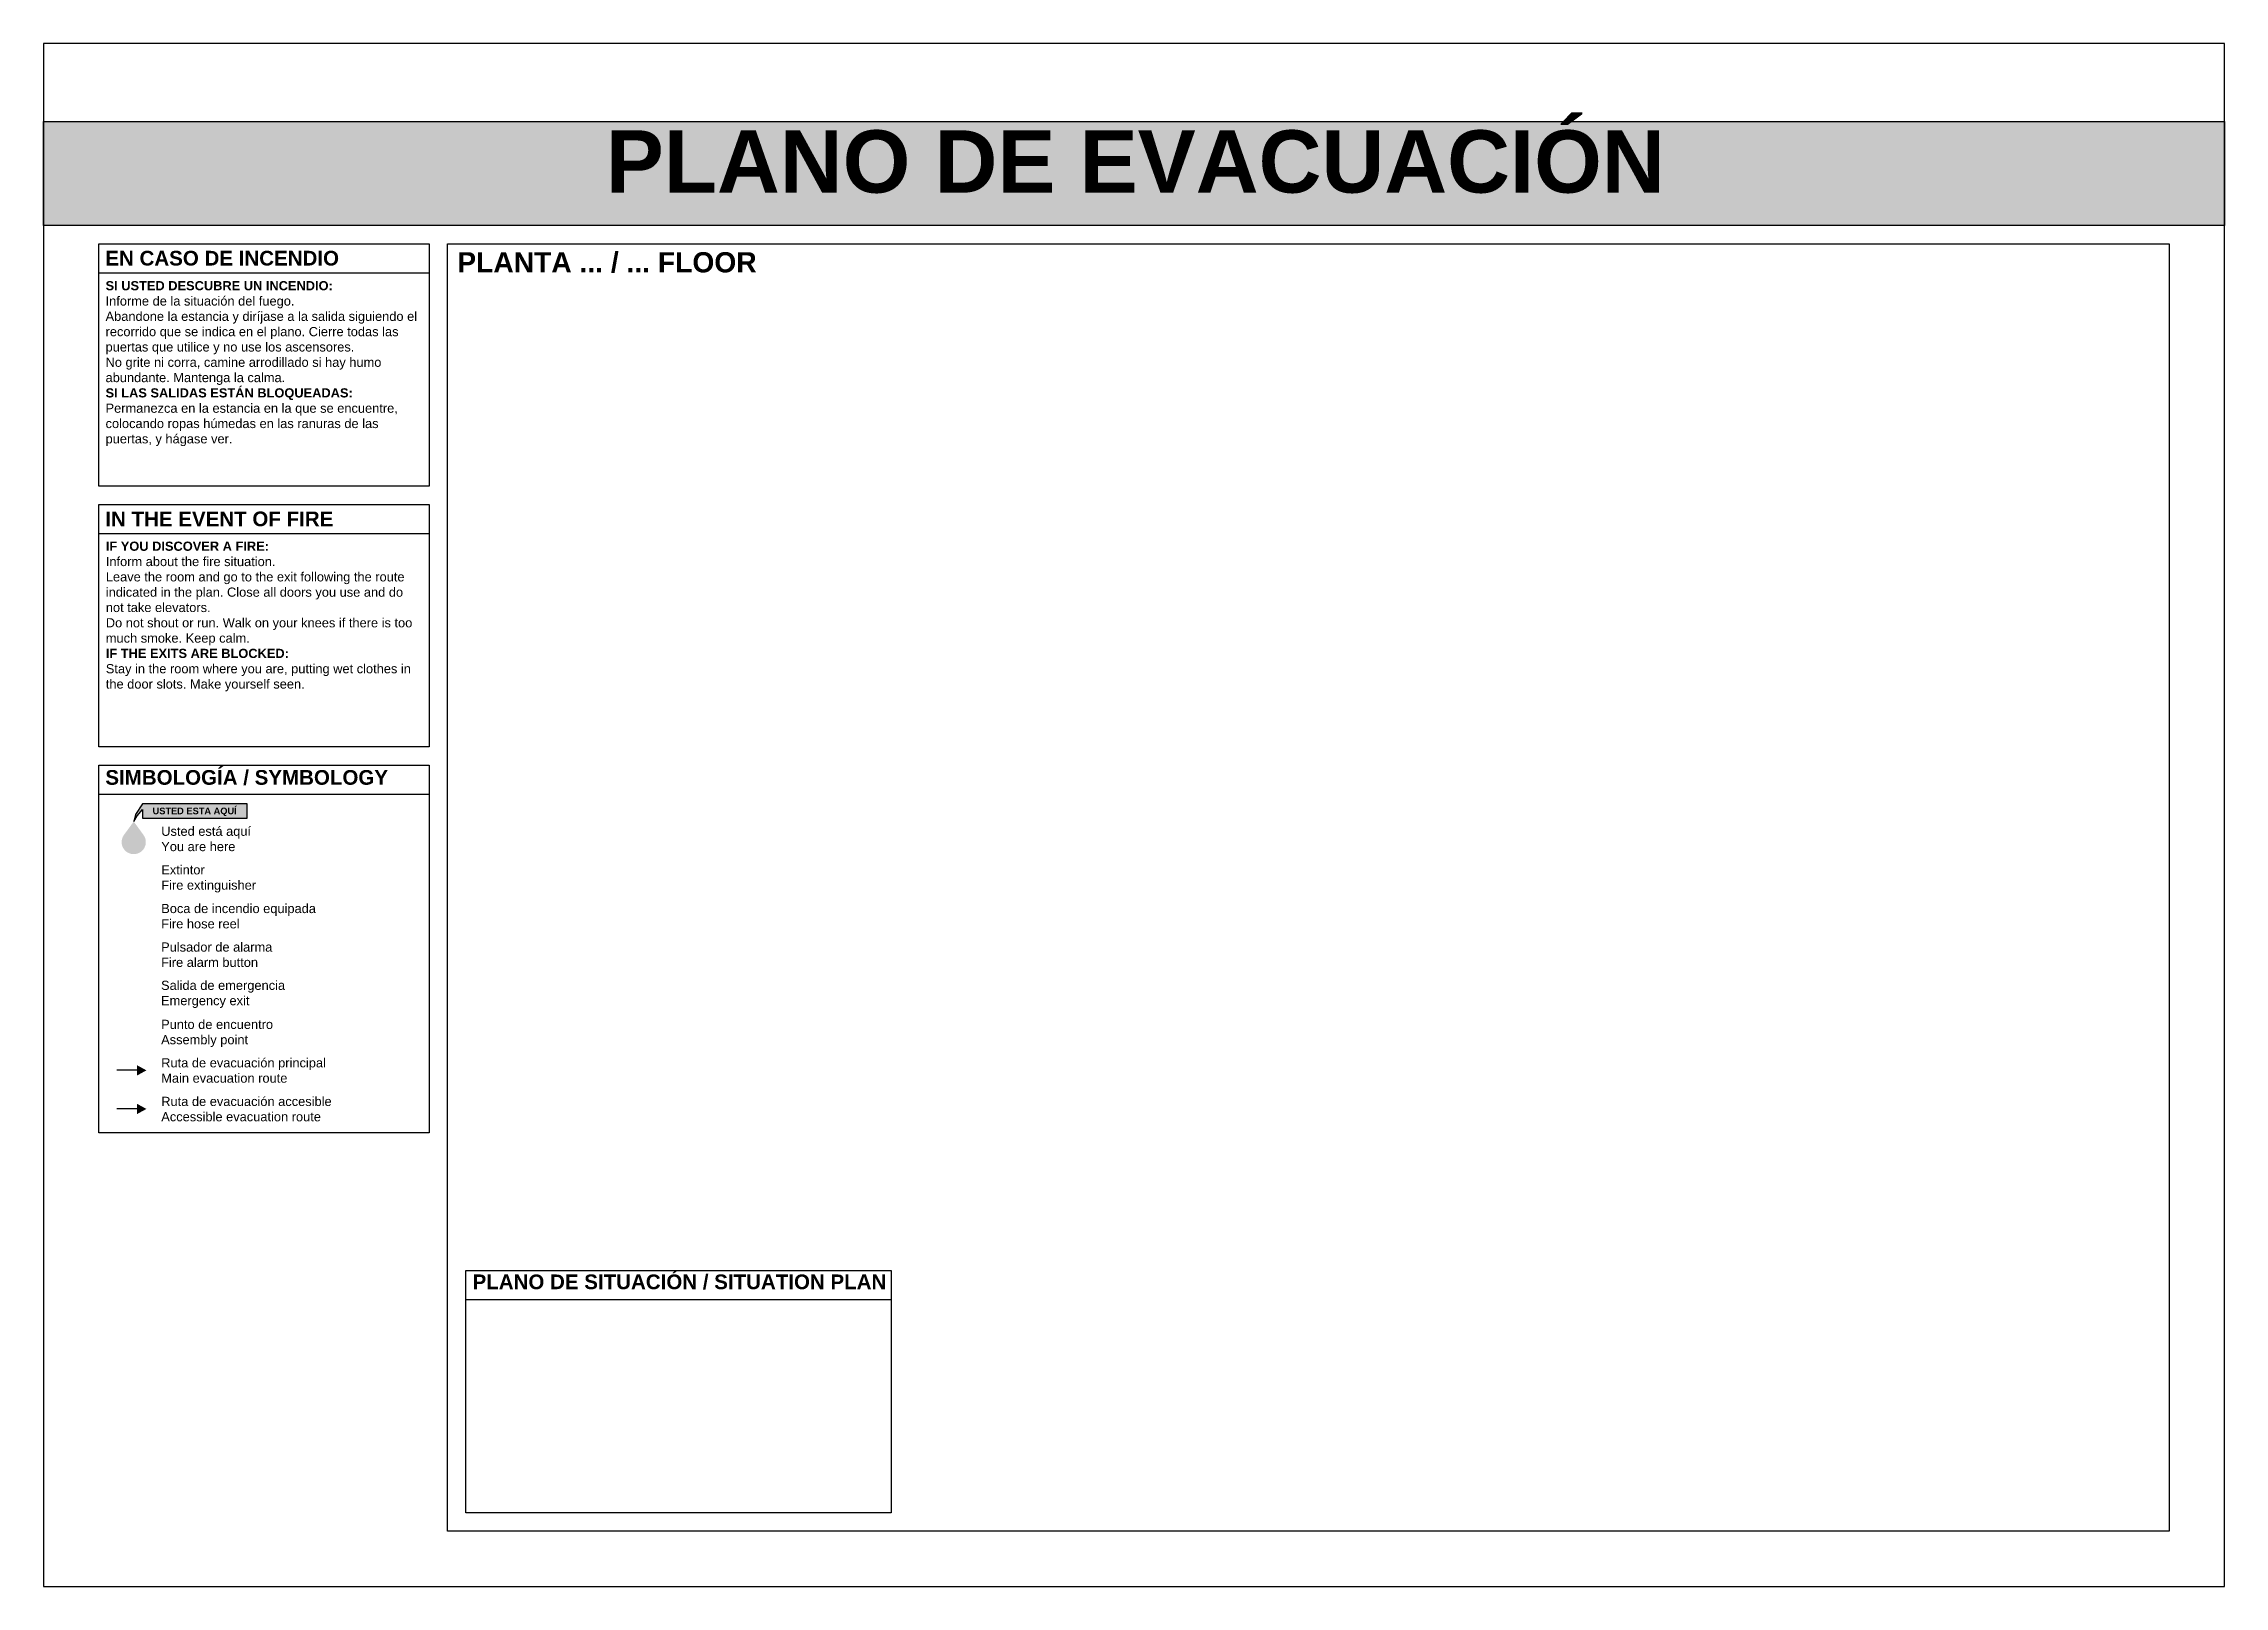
# Model space of a CAD drawing. Extents: x 0 to 594, y 0 to 420.
import ezdxf
from ezdxf.enums import TextEntityAlignment as Align

# ---------------------------------------------------------------- set-up
doc = ezdxf.new("R2010")
doc.units = 0
doc.header["$MEASUREMENT"] = 0
doc.layers.add('Dimensiones A2', color=7, linetype='Continuous', plot=False)
doc.layers.add('Plano situación', color=7, linetype='Continuous')
doc.styles.add('21', font='arialbd_0.ttf', dxfattribs={"height": 1})

# ---------------------------------------------------------------- blocks, each defined once
blk = doc.blocks.new('USTEDAQUI')
h = blk.add_hatch(color=164)
h.dxf.hatch_style = 1
edge = h.paths.add_edge_path()
edge.add_spline(control_points=[(1.6, 7.04), (1.6, 7.04), (2.2, 7.04), (2.2, 7.04), (2.2, 7.04), (2.2, 7.04), (20.6, 7.04), (20.6, 7.04), (20.6, 7.04), (20.6, 7.04), (20.6, 4.4), (20.6, 4.4), (20.6, 4.4), (20.6, 4.4), (1.6, 4.4), (1.6, 4.4), (1.6, 4.4), (1.6, 4.4), (1.6, 5.98), (1.6, 5.98), (1.6, 5.98), (1.6, 5.98), (0.63, 4.82), (0.63, 4.82), (0.63, 4.82), (0.63, 4.82), (0.04, 3.8), (0.04, 3.8), (0.04, 3.8), (0.04, 3.8), (0.32, 5.05), (0.32, 5.05), (0.32, 5.05), (0.32, 5.05), (1.6, 7.04), (1.6, 7.04)], knot_values=[0, 0, 0, 0, 0.1, 0.1, 0.1, 0.1, 0.2, 0.2, 0.2, 0.2, 0.3, 0.3, 0.3, 0.3, 0.4, 0.4, 0.4, 0.4, 0.5, 0.5, 0.5, 0.5, 0.6, 0.6, 0.6, 0.6, 0.7, 0.7, 0.7, 0.7, 0.8, 0.8, 0.8, 0.8, 1, 1, 1, 1], degree=3, periodic=0)
h = blk.add_hatch(color=164)
h.dxf.hatch_style = 1
edge = h.paths.add_edge_path()
edge.add_spline(control_points=[(1.79, 1.37), (1.79, 1.37), (1.79, 1.37), (1.79, 1.37), (1.79, 1.37), (1.79, 1.37), (1.35, 1.98), (0.91, 2.58)], knot_values=[0.011111, 0.011111, 0.011111, 0.011111, 0.011111, 0.011111, 0.011111, 0.011111, 0.022222, 0.022222, 0.022222, 0.022222], degree=3, periodic=0)
edge.add_spline(control_points=[(0.91, 2.58), (0.47, 3.19), (0.02, 3.79), (0.02, 3.79), (0.02, 3.79), (-1.76, 1.37), (-1.76, 1.37), (-1.76, 1.37), (-1.76, 1.37), (-1.94, 1.07), (-1.94, 1.07), (-1.94, 1.07), (-1.94, 1.07), (-2.06, 0.76), (-2.06, 0.76)], knot_values=[0.911112, 0.911112, 0.911112, 0.911112, 0.922223, 0.922223, 0.922223, 0.966668, 0.966668, 0.966668, 0.966668, 0.98889, 0.98889, 0.98889, 0.98889, 1.011111, 1.011111, 1.011111, 1.011111], degree=3, periodic=0)
edge.add_spline(control_points=[(-2.06, 0.76), (-2.06, 0.76), (-2.06, 0.76), (-2.06, 0.76), (-2.06, 0.76), (-2.09, 0.65), (-2.12, 0.55), (-2.14, 0.45)], knot_values=[0.888889, 0.888889, 0.888889, 0.888889, 0.88889, 0.88889, 0.88889, 0.88889, 0.911112, 0.911112, 0.911112, 0.911112], degree=3, periodic=0)
edge.add_spline(control_points=[(-2.15, 0.39), (-2.17, 0.29), (-2.18, 0.18), (-2.18, 0.08)], knot_values=[0.822222, 0.822222, 0.822222, 0.822222, 0.844444, 0.844444, 0.844444, 0.844444], degree=3, periodic=0)
edge.add_spline(control_points=[(-2.18, 0.07), (-2.18, -0.15), (-2.15, -0.37), (-2.08, -0.58)], knot_values=[0.755556, 0.755556, 0.755556, 0.755556, 0.777778, 0.777778, 0.777778, 0.777778], degree=3, periodic=0)
edge.add_spline(control_points=[(-2.06, -0.63), (-2.03, -0.73), (-1.99, -0.82), (-1.94, -0.91)], knot_values=[0.688889, 0.688889, 0.688889, 0.688889, 0.711111, 0.711111, 0.711111, 0.711111], degree=3, periodic=0)
edge.add_spline(control_points=[(-1.93, -0.93), (-1.83, -1.12), (-1.71, -1.29), (-1.56, -1.45)], knot_values=[0.622222, 0.622222, 0.622222, 0.622222, 0.644444, 0.644444, 0.644444, 0.644444], degree=3, periodic=0)
edge.add_spline(control_points=[(-1.53, -1.48), (-1.53, -1.48), (-1.46, -1.54), (-1.46, -1.54)], knot_values=[0.577778, 0.577778, 0.577778, 0.577778, 0.6, 0.6, 0.6, 0.6], degree=3, periodic=0)
edge.add_spline(control_points=[(-1.46, -1.54), (-1.46, -1.54), (-1.46, -1.54), (-1.46, -1.54), (-1.46, -1.54), (-1.45, -1.55), (-1.44, -1.56), (-1.43, -1.57)], knot_values=[0.566667, 0.566667, 0.566667, 0.566667, 0.566667, 0.566667, 0.566667, 0.566667, 0.577778, 0.577778, 0.577778, 0.577778], degree=3, periodic=0)
edge.add_spline(control_points=[(-1.43, -1.57), (-1.42, -1.58), (-1.41, -1.59), (-1.4, -1.6), (-1.4, -1.6), (-1.4, -1.6), (-1.27, -1.71), (-1.27, -1.71), (-1.27, -1.71), (-1.27, -1.71), (-1.27, -1.71), (-1.27, -1.71)], knot_values=[0.533333, 0.533333, 0.533333, 0.533333, 0.544444, 0.544444, 0.544444, 0.544444, 0.566666, 0.566666, 0.566666, 0.566666, 0.566667, 0.566667, 0.566667, 0.566667], degree=3, periodic=0)
edge.add_spline(control_points=[(-1.27, -1.71), (-1.27, -1.71), (-1.2, -1.75), (-1.2, -1.75)], knot_values=[0.511111, 0.511111, 0.511111, 0.511111, 0.533333, 0.533333, 0.533333, 0.533333], degree=3, periodic=0)
edge.add_spline(control_points=[(-1.2, -1.75), (-1.2, -1.75), (-1.2, -1.75), (-1.2, -1.75), (-1.2, -1.75), (-0.94, -1.92), (-0.65, -2.04), (-0.32, -2.1), (-0.32, -2.1), (-0.32, -2.1), (-0.32, -2.1), (-0.32, -2.1)], knot_values=[0.488889, 0.488889, 0.488889, 0.488889, 0.488889, 0.488889, 0.488889, 0.488889, 0.511111, 0.511111, 0.511111, 0.511111, 0.511111, 0.511111, 0.511111, 0.511111], degree=3, periodic=0)
edge.add_spline(control_points=[(-0.32, -2.1), (-0.32, -2.1), (-0.32, -2.1), (-0.32, -2.1), (-0.32, -2.1)], knot_values=[0.466667, 0.466667, 0.466667, 0.466667, 0.488889, 0.488889, 0.488889, 0.488889, 0.488889], degree=3, periodic=0)
edge.add_spline(control_points=[(-0.32, -2.1), (-0.32, -2.1), (0.03, -2.11), (0.03, -2.11)], knot_values=[0.444445, 0.444445, 0.444445, 0.444445, 0.466667, 0.466667, 0.466667, 0.466667], degree=3, periodic=0)
edge.add_spline(control_points=[(0.03, -2.11), (0.03, -2.11), (0.03, -2.11), (0.03, -2.11), (0.03, -2.11), (0.03, -2.11), (0.35, -2.1), (0.35, -2.1), (0.35, -2.1), (0.35, -2.1), (0.35, -2.1), (0.35, -2.1)], knot_values=[0.422222, 0.422222, 0.422222, 0.422222, 0.422222, 0.422222, 0.422222, 0.422222, 0.444444, 0.444444, 0.444444, 0.444444, 0.444445, 0.444445, 0.444445, 0.444445], degree=3, periodic=0)
edge.add_spline(control_points=[(0.36, -2.1), (0.36, -2.1), (0.36, -2.1), (0.36, -2.1), (0.36, -2.1)], knot_values=[0.377778, 0.377778, 0.377778, 0.377778, 0.4, 0.4, 0.4, 0.4, 0.4], degree=3, periodic=0)
edge.add_spline(control_points=[(0.36, -2.1), (0.7, -2.04), (1.01, -1.91), (1.27, -1.73)], knot_values=[0.355556, 0.355556, 0.355556, 0.355556, 0.377778, 0.377778, 0.377778, 0.377778], degree=3, periodic=0)
edge.add_spline(control_points=[(1.27, -1.73), (1.27, -1.73), (1.27, -1.73), (1.27, -1.73), (1.27, -1.73), (1.27, -1.73), (1.31, -1.71), (1.31, -1.71), (1.31, -1.71), (1.31, -1.71), (1.31, -1.71), (1.31, -1.71)], knot_values=[0.333333, 0.333333, 0.333333, 0.333333, 0.333333, 0.333333, 0.333333, 0.333333, 0.355556, 0.355556, 0.355556, 0.355556, 0.355556, 0.355556, 0.355556, 0.355556], degree=3, periodic=0)
edge.add_spline(control_points=[(1.37, -1.66), (1.37, -1.66), (1.37, -1.66), (1.37, -1.66), (1.37, -1.66), (1.41, -1.63), (1.45, -1.59), (1.48, -1.56)], knot_values=[0.288889, 0.288889, 0.288889, 0.288889, 0.288889, 0.288889, 0.288889, 0.288889, 0.311111, 0.311111, 0.311111, 0.311111], degree=3, periodic=0)
edge.add_spline(control_points=[(1.58, -1.48), (1.58, -1.48), (1.63, -1.42), (1.63, -1.42)], knot_values=[0.244445, 0.244445, 0.244445, 0.244445, 0.266666, 0.266666, 0.266666, 0.266666], degree=3, periodic=0)
edge.add_spline(control_points=[(1.63, -1.42), (1.63, -1.42), (1.63, -1.42), (1.63, -1.42), (1.63, -1.42), (1.84, -1.2), (2, -0.93), (2.09, -0.64)], knot_values=[0.222222, 0.222222, 0.222222, 0.222222, 0.222223, 0.222223, 0.222223, 0.222223, 0.244445, 0.244445, 0.244445, 0.244445], degree=3, periodic=0)
edge.add_spline(control_points=[(2.09, -0.64), (2.09, -0.64), (2.09, -0.64), (2.09, -0.64), (2.09, -0.64), (2.09, -0.64), (2.11, -0.6), (2.11, -0.6), (2.11, -0.6), (2.11, -0.6), (2.11, -0.6), (2.11, -0.6)], knot_values=[0.2, 0.2, 0.2, 0.2, 0.2, 0.2, 0.2, 0.2, 0.222222, 0.222222, 0.222222, 0.222222, 0.222222, 0.222222, 0.222222, 0.222222], degree=3, periodic=0)
edge.add_spline(control_points=[(2.12, -0.57), (2.18, -0.38), (2.21, -0.17), (2.21, 0.04)], knot_values=[0.155556, 0.155556, 0.155556, 0.155556, 0.177778, 0.177778, 0.177778, 0.177778], degree=3, periodic=0)
edge.add_spline(control_points=[(2.21, 0.12), (2.21, 0.22), (2.2, 0.32), (2.18, 0.42)], knot_values=[0.088889, 0.088889, 0.088889, 0.088889, 0.111111, 0.111111, 0.111111, 0.111111], degree=3, periodic=0)
edge.add_spline(control_points=[(2.18, 0.42), (2.18, 0.42), (2.18, 0.42), (2.18, 0.42), (2.18, 0.42), (2.17, 0.53), (2.14, 0.64), (2.11, 0.76)], knot_values=[0.066667, 0.066667, 0.066667, 0.066667, 0.066667, 0.066667, 0.066667, 0.066667, 0.088889, 0.088889, 0.088889, 0.088889], degree=3, periodic=0)
edge.add_spline(control_points=[(2.11, 0.76), (2.11, 0.76), (2.11, 0.76), (2.11, 0.76), (2.11, 0.76), (2.11, 0.76), (1.97, 1.07), (1.97, 1.07)], knot_values=[0.044445, 0.044445, 0.044445, 0.044445, 0.044445, 0.044445, 0.044445, 0.044445, 0.066667, 0.066667, 0.066667, 0.066667], degree=3, periodic=0)
edge.add_spline(control_points=[(1.97, 1.07), (1.97, 1.07), (1.97, 1.07), (1.97, 1.07), (1.97, 1.07), (1.97, 1.07), (1.79, 1.37), (1.79, 1.37)], knot_values=[0.022222, 0.022222, 0.022222, 0.022222, 0.022223, 0.022223, 0.022223, 0.022223, 0.044445, 0.044445, 0.044445, 0.044445], degree=3, periodic=0)
at = {"color": 164}
blk.add_open_spline([(1.6, 7.04), (1.6, 7.04), (2.2, 7.04), (2.2, 7.04), (2.2, 7.04), (2.2, 7.04), (20.6, 7.04), (20.6, 7.04), (20.6, 7.04), (20.6, 7.04), (20.6, 4.4), (20.6, 4.4), (20.6, 4.4), (20.6, 4.4), (1.6, 4.4), (1.6, 4.4), (1.6, 4.4), (1.6, 4.4), (1.6, 5.98), (1.6, 5.98), (1.6, 5.98), (1.6, 5.98), (0.63, 4.82), (0.63, 4.82), (0.63, 4.82), (0.63, 4.82), (0.04, 3.8), (0.04, 3.8), (0.04, 3.8), (0.04, 3.8), (0.32, 5.05), (0.32, 5.05), (0.32, 5.05), (0.32, 5.05), (1.6, 7.04), (1.6, 7.04)], degree=3, knots=[0, 0, 0, 0, 0.1, 0.1, 0.1, 0.1, 0.2, 0.2, 0.2, 0.2, 0.3, 0.3, 0.3, 0.3, 0.4, 0.4, 0.4, 0.4, 0.5, 0.5, 0.5, 0.5, 0.6, 0.6, 0.6, 0.6, 0.7, 0.7, 0.7, 0.7, 0.8, 0.8, 0.8, 0.8, 1, 1, 1, 1], dxfattribs=at)
at = {"color": 7, "true_color": 0xffffff, "style": '21'}
blk.add_text('USTED ESTA AQUÍ', height=1.2, dxfattribs=at).set_placement((11.08, 5.72), align=Align.MIDDLE_CENTER)

msp = doc.modelspace()

# ---------------------------------------------------------------- hatches: boundary and pattern name
at = {"true_color": 0x008d5a}
h = msp.add_hatch(color=126, dxfattribs=at)
h.dxf.hatch_style = 1
h.paths.add_polyline_path([(0, 398.6), (0, 370.32), (593.88, 370.32), (593.88, 398.6)])
h = msp.add_hatch(color=126, dxfattribs=at)
h.dxf.hatch_style = 1
h.paths.add_polyline_path([(25.45, 138.94), (28, 140.34), (25.45, 141.73)])
h = msp.add_hatch(color=126, dxfattribs=at)
h.dxf.hatch_style = 1
h.paths.add_polyline_path([(25.45, 138.94), (28, 140.34), (25.45, 141.73)])
at = {"true_color": 0x0033ab}
h = msp.add_hatch(color=164, dxfattribs=at)
h.dxf.hatch_style = 1
h.paths.add_polyline_path([(25.45, 128.44), (28, 129.84), (25.45, 131.23)])
h = msp.add_hatch(color=164, dxfattribs=at)
h.dxf.hatch_style = 1
h.paths.add_polyline_path([(25.45, 128.44), (28, 129.84), (25.45, 131.23)])

# ---------------------------------------------------------------- linework, layer by layer
at = {"color": 126, "linetype": 'Continuous', "true_color": 0x008d5a}
msp.add_line((26.54, 140.35), (19.97, 140.35), dxfattribs=at)
msp.add_line((26.54, 140.35), (19.97, 140.35), dxfattribs=at)
at = {"color": 164, "linetype": 'Continuous', "true_color": 0x0033ab}
msp.add_line((26.54, 129.85), (19.97, 129.85), dxfattribs=at)
msp.add_line((26.54, 129.85), (19.97, 129.85), dxfattribs=at)
at = {"color": 126, "true_color": 0x008d5a}
msp.add_lwpolyline([(0, 398.6), (593.88, 398.6), (593.88, 370.32), (0, 370.32)], close=True, dxfattribs=at)
for points in [[(15, 365.32), (105, 365.32), (105, 299.36), (15, 299.36)], [(15, 365.32), (105, 365.32), (105, 357.33), (15, 357.33)], [(110, 365.32), (578.88, 365.32), (578.88, 14.89), (110, 14.89)], [(15, 294.36), (105, 294.36), (105, 228.4), (15, 228.4)], [(15, 294.36), (105, 294.36), (105, 286.37), (15, 286.37)], [(15, 223.4), (105, 223.4), (105, 123.34), (15, 123.34)], [(15, 223.4), (105, 223.4), (105, 215.41), (15, 215.41)]]:
    msp.add_lwpolyline(points, close=True)
at = {"layer": 'Dimensiones A2'}
msp.add_lwpolyline([(0, -0.11), (593.88, -0.11), (593.88, 419.8), (0, 419.8), (0, -0.11)], close=True, dxfattribs=at)
at = {"layer": 'Plano situación'}
for points in [[(115, 85.85), (230.79, 85.85), (230.79, 19.89), (115, 19.89)], [(115, 85.85), (230.8, 85.85), (230.8, 77.87), (115, 77.87)]]:
    msp.add_lwpolyline(points, close=True, dxfattribs=at)

# ---------------------------------------------------------------- block references
at = {"xscale": 1.5, "yscale": 1.5, "zscale": 1.5}
msp.add_blockref('USTEDAQUI', (24.51, 202.37), dxfattribs=at)

# ---------------------------------------------------------------- texts
at = {"color": 7, "true_color": 0xffffff, "insert": (0.67, 396.21), "char_height": 16.9674, "attachment_point": 1}
msp.add_mtext_dynamic_manual_height_columns('\\pxqc;{\\fArial|b1|i0|c0|p34;PLANO DE EVACUACIÓN}', width=593.2108, gutter_width=14.73, heights=[7.2], dxfattribs=at)
at = {"attachment_point": 1}
for s, width, gutter_width, heights, insert, char_height in [('\\pxt2.5;{\\fArial|b1|i0|c0|p34;EN CASO DE INCENDIO}', 77.5736, 0, [7.2], (16.81, 363.41), 4), ('\\pxt2.5;{\\fArial|b1|i0|c0|p34;PLANTA ... / ... FLOOR}', 132.7576, 14.73, [7.2], (112.66, 363.04), 5.5), ('\\pxa0.8,ql;{\\fArial|b1|i0|c0|p34;SI USTED DESCUBRE UN INCENDIO:\\P\\fArial|b0|i0|c0|p34;Informe de la situación del fuego.\\PAbandone la estancia y diríjase a la salida siguiendo el recorrido que se indica en el plano. Cierre todas las puertas que utilice y no use los ascensores.\\P\\pq*;No grite ni corra, camine arrodillado si hay humo abundante. Mantenga la calma.\\P\\pa0.25;\\fArial|b1|i0|c0|p34;SI LAS SALIDAS ESTÁN BLOQUEADAS:\\P\\pa0.8,ql,t23;\\fArial|b0|i0|c0|p34;Permanezca en la estancia en la que se encuentre, colocando ropas húmedas en las ranuras de las puertas, y hágase ver.}', 87.0518, 0, [62.87], (16.87, 355.17), 2.5), ('\\pxt2.5;{\\fArial|b1|i0|c0|p34;IN THE EVENT OF FIRE}', 77.5736, 0, [7.2], (16.81, 292.45), 4), ('\\pxt2.5;{\\fArial|b1|i0|c0|p34;SIMBOLOGÍA / SYMBOLOGY}', 93.1858, 0, [7.2], (16.81, 222.08), 4)]:
    msp.add_mtext_dynamic_manual_height_columns(s, width=width, gutter_width=gutter_width, heights=heights, dxfattribs=dict(at, insert=insert, char_height=char_height))
at = {"char_height": 2.5, "attachment_point": 1}
for s, insert, width in [('\\pxa0.8;{\\fArial|b1|i0|c0|p34;IF YOU DISCOVER A FIRE:\\P\\fArial|b0|i0|c0|p34;Inform about the fire situation.\\PLeave the room and go to the exit following the route indicated in the plan. Close all doors you use and do not take elevators.\\PDo not shout or run. Walk on your knees if there is too much smoke. Keep calm.\\P\\fArial|b1|i0|c0|p34;IF THE EXITS ARE BLOCKED:\\P\\fArial|b0|i0|c0|p34;Stay in the room where you are, putting wet clothes in the door slots. Make yourself seen. }', (16.94, 284.26), 84.9184), ('\\pxt4;{\\fArial|b0|i0|c0|p34;Usted está aquí\\PYou are here }', (32.03, 206.68), 70.6578), ('\\pxt4;{\\fArial|b0|i0|c0|p34;Extintor\\PFire extinguisher}', (32.04, 196.18), 70.6578), ('\\pxt4;{\\fArial|b0|i0|c0|p34;Boca de incendio equipada\\PFire hose reel}', (32.03, 185.65), 70.6578), ('\\pxt4;{\\fArial|b0|i0|c0|p34;Pulsador de alarma\\PFire alarm button}', (32, 175.16), 70.6578), ('\\pxt4;{\\fArial|b0|i0|c0|p34;Salida de emergencia\\PEmergency exit}', (31.98, 164.74), 70.6578), ('\\pxt4;{\\fArial|b0|i0|c0|p34;Punto de encuentro\\PAssembly point}', (32, 154.11), 70.6578), ('\\pxt4;{\\fArial|b0|i0|c0|p34;Ruta de evacuación principal \\PMain evacuation route}', (32.03, 143.65), 70.6578), ('\\pxt4;{\\fArial|b0|i0|c0|p34;Ruta de evacuación accesible\\PAccessible evacuation route}', (32.04, 133.14), 70.6578)]:
    msp.add_mtext(s, dxfattribs=dict(at, insert=insert, width=width))
at = {"layer": 'Plano situación', "insert": (116.81, 84.78), "char_height": 4, "attachment_point": 1}
msp.add_mtext_dynamic_manual_height_columns('\\pxt2.5;{\\fArial|b1|i0|c0|p34;PLANO DE SITUACIÓN / SITUATION PLAN}', width=114.6702, gutter_width=0, heights=[7.2], dxfattribs=at)

doc.saveas('drawing.dxf')
